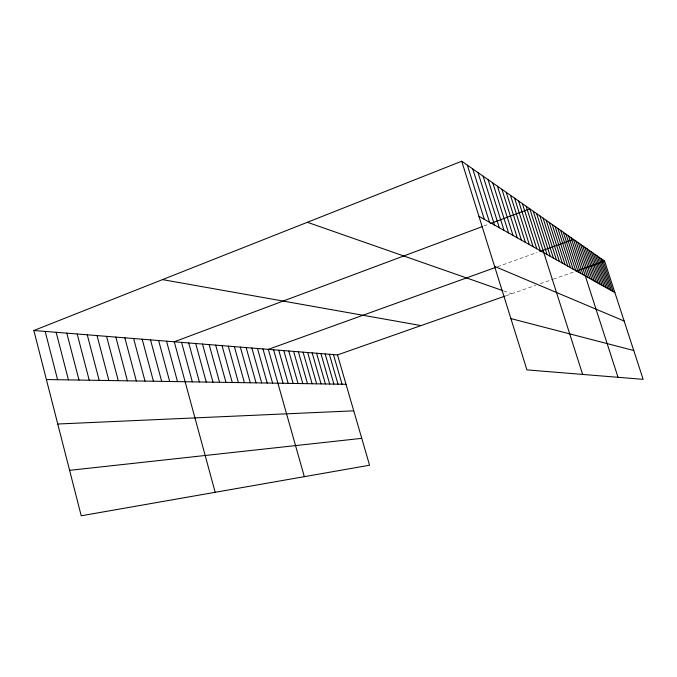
<?xml version="1.0" encoding="UTF-8"?>
<svg xmlns="http://www.w3.org/2000/svg" width="677" height="677" viewBox="0 0 677 677"><rect width="100%" height="100%" fill="white"/><g stroke="black" fill="none" stroke-linecap="round" stroke-linejoin="round"><path stroke-width="0.51" stroke-dasharray="3.38 2.54" d="M483.92 226L489.589 223.875M497.51 266.746L537.073 252.479M506.108 295.722L535.659 285.347M540.297 283.722L552.407 279.466M553.346 279.136L575.01 271.536M503.73 290.941L511.736 293.742"/><path stroke-width="1.02" d="M33.85 330.503L337.493 354.917L369.566 465.226L81.223 515.781L33.85 330.503L461.722 161.219L604.629 261.136L643.15 379.348L526.934 369.896L461.722 161.219M482.032 226.702L174.26 341.792L215.184 492.297M490.537 223.52L529.82 208.838L582.635 374.423M495.556 267.449L268.329 349.357L304.328 476.667M539.857 251.48L573.478 239.353L618.033 377.301M337.493 354.917L505.169 296.052M575.958 271.198L604.629 261.136M69.604 470.337L361.755 438.349M57.757 424.014L353.749 410.829M46.383 379.535L346.032 384.291M162.497 279.609L421.035 325.586M510.907 318.588L633.757 350.517M307.375 222.284L502.799 290.619M494.582 266.374L624.143 321.025M478.935 216.31L614.885 292.591M602.835 259.875L613.176 291.635M601.007 258.597L611.441 290.661M599.137 257.294L609.672 289.663M597.232 255.965L607.861 288.656M595.286 254.603L606.017 287.615M593.306 253.215L604.138 286.566M591.283 251.802L602.217 285.482M589.218 250.363L600.262 284.391M587.111 248.891L598.256 283.265M584.962 247.384L596.217 282.114M582.762 245.844L594.127 280.947M580.519 244.279L592.003 279.753M578.226 242.671L589.819 278.526M575.882 241.029L587.594 277.282M571.033 237.644L582.99 274.693M568.528 235.892L580.612 273.356M565.955 234.098L578.175 271.993M563.332 232.262L575.678 270.597M560.649 230.383L573.123 269.158M557.899 228.462L570.508 267.694M555.081 226.49L567.834 266.188M552.195 224.476L565.092 264.656M549.233 222.403L562.282 263.074M546.204 220.287L559.397 261.457M543.089 218.112L556.443 259.799M539.907 215.878L553.405 258.098M536.633 213.593L550.291 256.346M533.273 211.249L547.101 254.56M526.173 206.282L540.348 250.769M522.416 203.659L536.768 248.764M518.557 200.959L533.095 246.699M514.579 198.175L529.312 244.575M510.483 195.315L525.411 242.391M506.269 192.37L521.4 240.132M501.928 189.332L517.262 237.813M497.443 186.192L512.988 235.418M492.822 182.968L508.588 232.947M488.049 179.633L504.043 230.4M483.133 176.189L499.355 227.768M478.038 172.635L494.506 225.043M472.783 168.954L489.488 222.234M467.35 165.154L484.3 219.323M333.456 354.587L342.063 384.231M329.344 354.257L338.018 384.164M325.163 353.927L333.896 384.104M320.906 353.58L329.699 384.037M316.565 353.233L325.425 383.969M312.148 352.878L321.076 383.893M307.646 352.514L316.641 383.825M303.059 352.15L312.122 383.757M298.379 351.769L307.51 383.681M293.615 351.388L302.814 383.605M288.749 350.999L298.032 383.529M283.798 350.601L293.149 383.453M278.746 350.195L288.165 383.377M273.584 349.781L283.088 383.292M262.955 348.926L272.611 383.123M257.48 348.486L267.203 383.038M251.878 348.029L261.686 382.954M246.166 347.572L256.058 382.86M240.327 347.106L250.304 382.776M234.369 346.624L244.422 382.683M228.276 346.133L238.414 382.581M222.048 345.634L232.27 382.488M215.675 345.126L225.983 382.387M209.159 344.601L219.56 382.285M202.499 344.06L212.993 382.183M195.687 343.518L206.265 382.073M188.714 342.951L199.385 381.963M181.571 342.384L192.336 381.853M166.534 341.174L177.501 381.616M158.621 340.539L169.682 381.489M150.506 339.879L161.668 381.363M142.17 339.211L153.442 381.236M133.623 338.525L144.996 381.1M124.847 337.823L136.331 380.965M115.826 337.095L127.42 380.821M106.568 336.351L118.272 380.677M97.048 335.589L108.862 380.525M87.257 334.802L99.189 380.372M77.186 333.989L89.237 380.212M66.82 333.16L78.989 380.051M56.157 332.297L68.445 379.882M45.173 331.417L57.579 379.712"/></g></svg>
